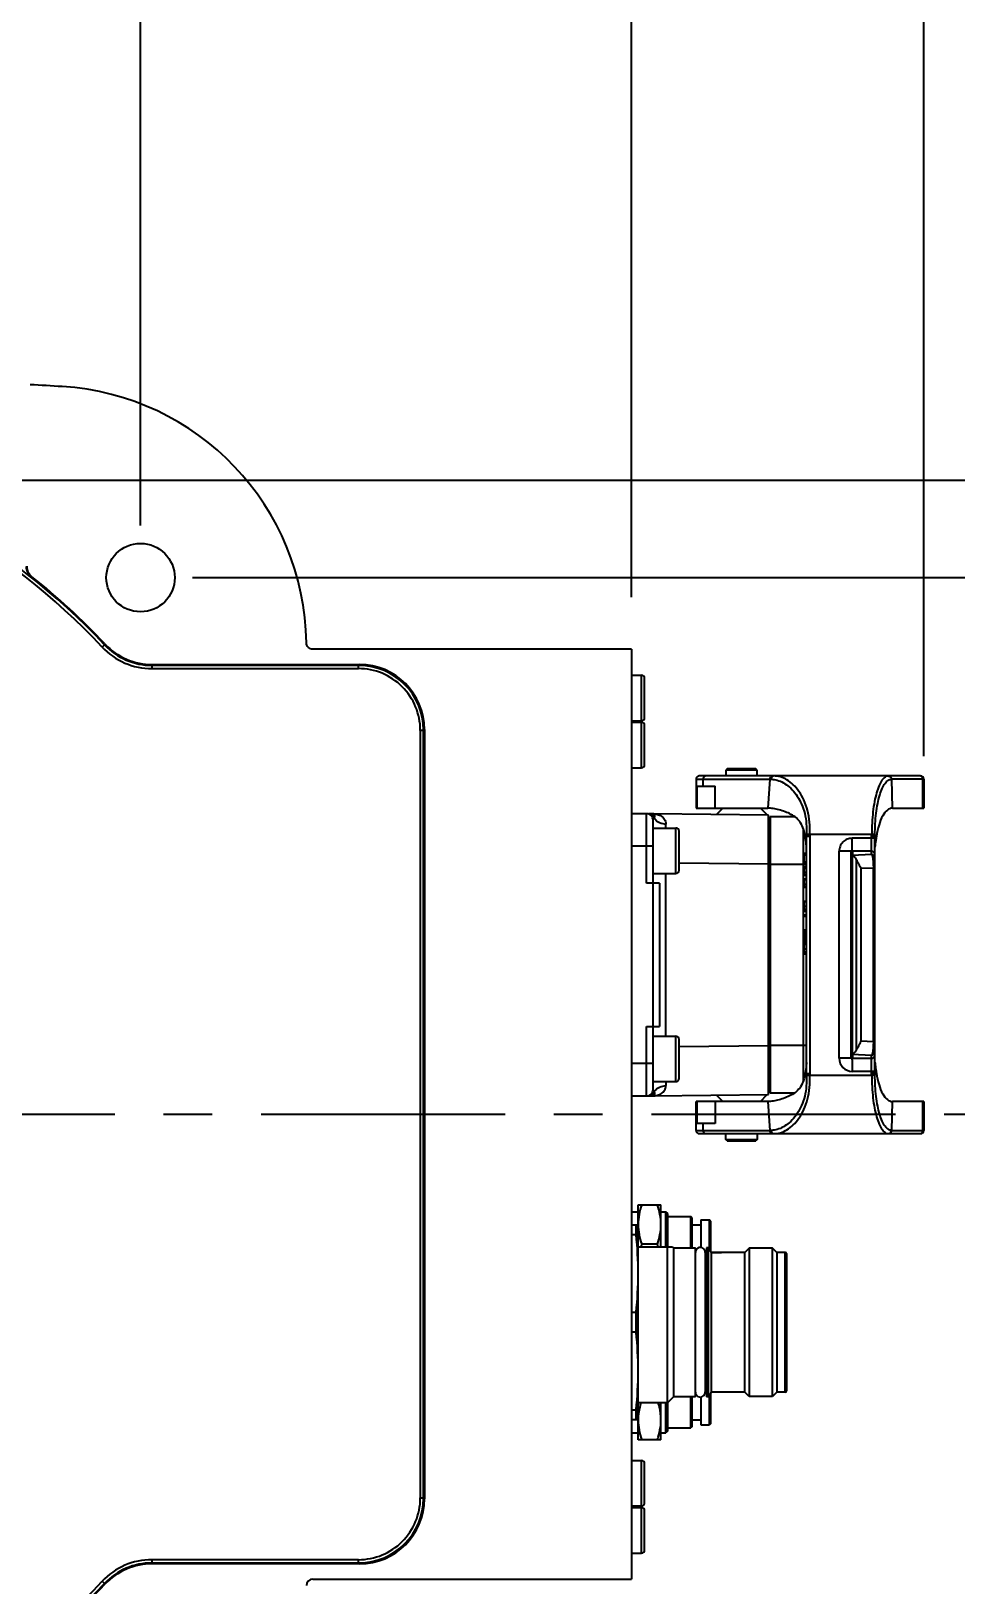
# Model space of a CAD drawing. Header units: millimetres. Extents: x 5828 to 6704, y 123 to 421.
# Drawn here: x 6425.89 to 6433, y 305.9 to 317.84 of the extents above; entities that cross this region are included whole.
import ezdxf

# ---------------------------------------------------------------- set-up
doc = ezdxf.new("R2010")
doc.units = ezdxf.units.MM
doc.linetypes.add('CENTER', pattern=[0.6, 0.375, -0.075, 0.075, -0.075])
for name, color, linetype in [('中心线', 7, 'Continuous'), ('外形图', 7, 'Continuous'), ('尺寸标注', 7, 'Continuous')]:
    doc.layers.add(name, color=color, linetype=linetype)
doc.styles.add('微软雅黑', font='msyh.ttc', dxfattribs={"height": 1.5})
doc.dimstyles.new('尺寸标注_1_20比例', dxfattribs={"dimtxt": 1.5, "dimasz": 1.25, "dimexe": 0.5, "dimexo": 0.4, "dimgap": 0.5, "dimtad": 1, "dimdec": 1, "dimlfac": 20, "dimdsep": 46, "dimtxsty": '微软雅黑', "dimcen": 0.09, "dimadec": 0, "dimazin": 0, "dimtp": 0.01, "dimtm": 0.01, "dimtfac": 1, "dimtdec": 1, "dimtofl": 0, "dimtmove": 0, "dimatfit": 3, "dimfxl": 1, "dimtolj": 1, "dimarcsym": 0})

# ---------------------------------------------------------------- blocks, each defined once
blk = doc.blocks.new('*D1086')
at = {"layer": 'Defpoints', "color": 0}
for p in [(6426.729, 320.296), (6418.479, 313.64), (6426.729, 313.64)]:
    blk.add_point(p, dxfattribs=at)
at = {"layer": '尺寸标注', "color": 0, "lineweight": -2}
for p, q in [((6418.479, 314.04), (6418.479, 320.796)), ((6426.729, 314.04), (6426.729, 320.796)), ((6419.729, 320.296), (6425.479, 320.296))]:
    blk.add_line(p, q, dxfattribs=at)
at = {"layer": '尺寸标注', "color": 0}
for points in [[(6419.729, 320.505), (6419.729, 320.088), (6418.479, 320.296)], [(6425.479, 320.088), (6425.479, 320.505), (6426.729, 320.296)]]:
    blk.add_solid(points, dxfattribs=at)
at = {"layer": '尺寸标注', "color": 0, "insert": (6422.604, 321.576), "char_height": 1.5, "attachment_point": 5, "style": '微软雅黑'}
blk.add_mtext('\\A1;165', dxfattribs=at)
blk = doc.blocks.new('*D1087')
at = {"layer": 'Defpoints', "color": 0}
for p in [(6430.504, 323.641), (6430.504, 313.09), (6416.954, 309.515)]:
    blk.add_point(p, dxfattribs=at)
at = {"layer": '尺寸标注', "color": 0, "lineweight": -2}
for p, q in [((6416.954, 309.915), (6416.954, 324.141)), ((6430.504, 313.49), (6430.504, 324.141)), ((6418.204, 323.641), (6429.254, 323.641))]:
    blk.add_line(p, q, dxfattribs=at)
at = {"layer": '尺寸标注', "color": 0}
for points in [[(6418.204, 323.85), (6418.204, 323.433), (6416.954, 323.641)], [(6429.254, 323.433), (6429.254, 323.85), (6430.504, 323.641)]]:
    blk.add_solid(points, dxfattribs=at)
at = {"layer": '尺寸标注', "color": 0, "insert": (6423.729, 324.908), "char_height": 1.5, "attachment_point": 5, "style": '微软雅黑'}
blk.add_mtext('\\A1;271', dxfattribs=at)
blk = doc.blocks.new('*D1088')
at = {"layer": 'Defpoints', "color": 0}
for p in [(6432.749, 323.641), (6430.504, 313.09), (6432.749, 311.868)]:
    blk.add_point(p, dxfattribs=at)
at = {"layer": '尺寸标注', "color": 0, "lineweight": -2}
for p, q in [((6430.504, 313.49), (6430.504, 324.141)), ((6432.749, 312.268), (6432.749, 324.141)), ((6429.254, 323.641), (6428.004, 323.641)), ((6433.999, 323.641), (6438.417, 323.641))]:
    blk.add_line(p, q, dxfattribs=at)
at = {"layer": '尺寸标注', "color": 0}
for points in [[(6429.254, 323.433), (6429.254, 323.85), (6430.504, 323.641)], [(6433.999, 323.85), (6433.999, 323.433), (6432.749, 323.641)]]:
    blk.add_solid(points, dxfattribs=at)
at = {"layer": '尺寸标注', "color": 0, "insert": (6436.833, 324.904), "char_height": 1.5, "attachment_point": 5, "style": '微软雅黑'}
blk.add_mtext('\\A1;\\A1;45', dxfattribs=at)
blk = doc.blocks.new('*D1089')
at = {"layer": 'Defpoints', "color": 0}
for p in [(6426.729, 313.64), (6426.729, 305.39), (6437.725, 305.39)]:
    blk.add_point(p, dxfattribs=at)
at = {"layer": '尺寸标注', "color": 0, "lineweight": -2}
for p, q in [((6427.129, 313.64), (6438.225, 313.64)), ((6437.725, 312.39), (6437.725, 306.64)), ((6427.129, 305.39), (6438.225, 305.39))]:
    blk.add_line(p, q, dxfattribs=at)
at = {"layer": '尺寸标注', "color": 0}
for points in [[(6437.934, 312.39), (6437.517, 312.39), (6437.725, 313.64)], [(6437.517, 306.64), (6437.934, 306.64), (6437.725, 305.39)]]:
    blk.add_solid(points, dxfattribs=at)
at = {"layer": '尺寸标注', "color": 0, "insert": (6436.446, 309.515), "char_height": 1.5, "attachment_point": 5, "rotation": 90, "style": '微软雅黑'}
blk.add_mtext('\\A1;165', dxfattribs=at)
blk = doc.blocks.new('*D1090')
at = {"layer": 'Defpoints', "color": 0}
for p in [(6418.479, 314.39), (6418.479, 304.64), (6441.009, 304.64)]:
    blk.add_point(p, dxfattribs=at)
at = {"layer": '尺寸标注', "color": 0, "lineweight": -2}
for p, q in [((6418.879, 314.39), (6441.509, 314.39)), ((6441.009, 313.14), (6441.009, 305.89)), ((6418.879, 304.64), (6441.509, 304.64))]:
    blk.add_line(p, q, dxfattribs=at)
at = {"layer": '尺寸标注', "color": 0}
for points in [[(6441.217, 313.14), (6440.8, 313.14), (6441.009, 314.39)], [(6440.8, 305.89), (6441.217, 305.89), (6441.009, 304.64)]]:
    blk.add_solid(points, dxfattribs=at)
at = {"layer": '尺寸标注', "color": 0, "insert": (6439.729, 309.515), "char_height": 1.5, "attachment_point": 5, "rotation": 90, "style": '微软雅黑'}
blk.add_mtext('\\A1;\\A1;195±0.05', dxfattribs=at)

msp = doc.modelspace()

# ---------------------------------------------------------------- linework, layer by layer
at = {"layer": '中心线', "linetype": 'CENTER', "ltscale": 5}
msp.add_line((6394.656, 309.5148), (6434.3945, 309.5148), dxfattribs=at)
at = {"layer": '外形图', "color": 7, "linetype": 'Continuous'}
for p, q in [((6425.8921, 313.6488), (6425.8882, 313.6469)), ((6426.4527, 313.1232), (6426.4557, 313.1296)), ((6426.4344, 313.1061), (6426.4527, 313.1232)), ((6430.5043, 313.0898), (6428.0542, 313.0898)), ((6430.5043, 313.0898), (6430.5043, 305.9398)), ((6426.8173, 312.9652), (6426.8202, 312.9718)), ((6426.8173, 312.9652), (6426.8173, 312.9402)), ((6428.4048, 312.9652), (6426.8173, 312.9652)), ((6426.8173, 312.9402), (6428.4048, 312.9402)), ((6426.8202, 312.9718), (6428.4114, 312.9718)), ((6428.4114, 312.9718), (6428.4048, 312.9652)), ((6428.4048, 312.9402), (6428.4048, 312.9652)), ((6430.5043, 312.8898), (6430.5793, 312.8898)), ((6430.5793, 312.5398), (6430.5793, 312.8898)), ((6430.6043, 312.5648), (6430.6043, 312.8648)), ((6430.5043, 312.5398), (6430.5793, 312.5398)), ((6428.9048, 312.4653), (6428.8798, 312.4653)), ((6428.8798, 312.4653), (6428.8798, 306.5643)), ((6428.9048, 312.4653), (6428.9113, 312.4719)), ((6428.9048, 306.5643), (6428.9048, 312.4653)), ((6428.9113, 312.4719), (6428.9113, 306.5577)), ((6430.5043, 312.5273), (6430.5793, 312.5273)), ((6430.5793, 312.1773), (6430.5793, 312.5273)), ((6430.6043, 312.2023), (6430.6043, 312.5023)), ((6430.5043, 312.1773), (6430.5793, 312.1773)), ((6430.9993, 312.0898), (6431.5662, 312.0898)), ((6430.9993, 312.0898), (6430.9993, 311.8676)), ((6432.7243, 312.1148), (6431.0243, 312.1148)), ((6431.0525, 312.0898), (6431.0525, 312.0376)), ((6431.2393, 312.1698), (6431.2293, 312.1598)), ((6431.4693, 312.1598), (6431.2293, 312.1598)), ((6431.2293, 312.1598), (6431.2293, 312.1148)), ((6431.4593, 312.1698), (6431.2393, 312.1698)), ((6431.4693, 312.1598), (6431.4593, 312.1698)), ((6431.4693, 312.1148), (6431.4693, 312.1598)), ((6431.5662, 312.0898), (6431.5521, 311.8676)), ((6432.5008, 312.0897), (6432.5037, 312.0898)), ((6432.7493, 312.0898), (6432.5037, 312.0898)), ((6432.5101, 311.8676), (6432.5037, 312.0898)), ((6432.7435, 311.8676), (6432.7435, 312.0898)), ((6432.7493, 312.0898), (6432.7493, 311.8676)), ((6431.0053, 312.0376), (6431.1466, 312.0376)), ((6431.0053, 312.0376), (6431.0053, 311.8676)), ((6431.1466, 311.8676), (6431.1466, 312.0376)), ((6430.6193, 311.8243), (6430.5043, 311.8243)), ((6430.6193, 311.2898), (6430.6193, 311.8243)), ((6430.6693, 311.8243), (6430.6333, 311.8243)), ((6431.5568, 311.8148), (6430.6693, 311.8248)), ((6430.6694, 311.8248), (6430.6693, 311.8248)), ((6430.6697, 311.8248), (6430.6694, 311.8248)), ((6430.9993, 311.8676), (6431.5521, 311.8676)), ((6431.1565, 311.8193), (6431.2048, 311.8676)), ((6431.4938, 311.8676), (6431.5466, 311.8149)), ((6431.5568, 309.6648), (6431.5568, 311.8148)), ((6432.5101, 311.8676), (6432.7493, 311.8676)), ((6430.6693, 309.7048), (6430.6693, 311.7748)), ((6430.6693, 311.7148), (6430.8443, 311.7148)), ((6430.8443, 311.3648), (6430.8443, 311.7148)), ((6431.5568, 311.7511), (6431.5693, 311.7511)), ((6431.5693, 311.8036), (6431.7547, 311.8036)), ((6431.5693, 311.8036), (6431.5693, 309.6761)), ((6431.824, 309.7708), (6431.824, 311.7088)), ((6430.6693, 311.5748), (6430.5043, 311.5746)), ((6430.8693, 311.3898), (6430.8693, 311.6898)), ((6431.8738, 311.6648), (6431.8488, 311.6646)), ((6431.8489, 309.8286), (6431.8489, 311.651)), ((6432.3491, 311.6648), (6431.8738, 311.6648)), ((6431.8739, 311.6513), (6431.8739, 309.8283)), ((6432.3739, 311.6358), (6432.1988, 311.6358)), ((6432.3489, 311.5104), (6432.349, 311.6509)), ((6432.349, 311.6509), (6432.3739, 311.6509)), ((6432.3741, 311.6644), (6432.3491, 311.6648)), ((6432.3585, 311.6509), (6432.3666, 311.6509)), ((6432.372, 311.6509), (6432.3739, 311.6509)), ((6432.3739, 309.8287), (6432.3739, 311.6509)), ((6431.8314, 311.5203), (6431.8489, 311.5234)), ((6431.8314, 311.4416), (6431.8314, 311.5203)), ((6431.8489, 311.5138), (6431.8314, 311.5138)), ((6431.8489, 311.5041), (6431.8314, 311.5072)), ((6431.8314, 311.4547), (6431.8489, 311.4578)), ((6432.1881, 311.5355), (6432.0989, 311.5355)), ((6432.0989, 309.9441), (6432.0989, 311.5355)), ((6432.2089, 311.5305), (6432.1898, 311.532)), ((6432.1898, 311.532), (6432.1898, 309.9476)), ((6432.2089, 311.5278), (6432.1898, 311.5293)), ((6432.2089, 311.5251), (6432.1898, 311.5266)), ((6432.1898, 311.5239), (6432.2089, 311.5251)), ((6432.2089, 311.5225), (6432.1898, 311.5239)), ((6432.1898, 311.5212), (6432.2089, 311.5225)), ((6432.2089, 311.5198), (6432.1898, 311.5212)), ((6432.1898, 311.5185), (6432.2089, 311.5198)), ((6432.2089, 311.5171), (6432.1898, 311.5185)), ((6432.1898, 311.5158), (6432.2089, 311.5171)), ((6432.2089, 311.5144), (6432.1898, 311.5158)), ((6432.2089, 311.5117), (6432.1898, 311.5131)), ((6432.2089, 311.509), (6432.1898, 311.5105)), ((6432.2089, 311.5063), (6432.1898, 311.5078)), ((6432.1983, 311.5137), (6432.2089, 311.5144)), ((6432.1985, 311.511), (6432.2089, 311.5117)), ((6432.1986, 311.5083), (6432.2089, 311.509)), ((6432.3489, 311.536), (6432.1987, 311.536)), ((6432.1988, 311.5359), (6432.1987, 311.536)), ((6432.2089, 311.5332), (6432.1989, 311.534)), ((6432.1989, 311.534), (6432.1989, 311.532)), ((6432.1989, 311.5326), (6432.2089, 311.5332)), ((6432.1989, 311.5299), (6432.2089, 311.5305)), ((6432.1989, 311.5272), (6432.2089, 311.5278)), ((6432.3489, 311.5104), (6432.1989, 311.5039)), ((6432.1989, 311.5057), (6432.2089, 311.5063)), ((6432.1989, 311.5057), (6432.1989, 309.9739)), ((6432.2321, 310.0096), (6432.2321, 311.47)), ((6430.6693, 311.3648), (6430.8443, 311.3648)), ((6430.7667, 310.1148), (6430.7667, 311.3648)), ((6430.8693, 311.4476), (6431.5568, 311.4399)), ((6431.5693, 311.4361), (6431.5568, 311.4361)), ((6431.8489, 311.4336), (6431.5693, 311.4336)), ((6431.8489, 311.4481), (6431.8314, 311.4481)), ((6431.8489, 311.4385), (6431.8314, 311.4416)), ((6431.8489, 311.4184), (6431.8314, 311.4153)), ((6431.8314, 311.3497), (6431.8314, 311.4153)), ((6431.8489, 311.4145), (6431.8314, 311.4119)), ((6431.8489, 311.4118), (6431.8314, 311.4088)), ((6431.8489, 311.4022), (6431.8314, 311.4022)), ((6431.8314, 311.3759), (6431.8489, 311.3759)), ((6431.8476, 311.3553), (6431.8314, 311.3573)), ((6431.8489, 311.3466), (6431.8314, 311.3497)), ((6432.2666, 311.4048), (6432.3622, 311.4089)), ((6432.2666, 311.4048), (6432.2666, 310.0748)), ((6432.3739, 311.4089), (6432.3622, 311.4089)), ((6432.3622, 310.0707), (6432.3622, 311.4089)), ((6430.7193, 311.2898), (6430.6193, 311.2898)), ((6430.7193, 311.2898), (6430.7193, 310.1898)), ((6431.8314, 311.3234), (6431.8489, 311.3265)), ((6431.8314, 311.2578), (6431.8314, 311.3234)), ((6431.8489, 311.3169), (6431.8314, 311.3169)), ((6431.8314, 311.2841), (6431.8489, 311.2841)), ((6431.8476, 311.2635), (6431.8314, 311.2654)), ((6431.8489, 311.2547), (6431.8314, 311.2578)), ((6431.8314, 311.1528), (6431.8489, 311.1559)), ((6431.8314, 311.0741), (6431.8314, 311.1528)), ((6431.8489, 311.1463), (6431.8314, 311.1463)), ((6431.8314, 311.1134), (6431.8489, 311.1134)), ((6431.8489, 311.088), (6431.8314, 311.0901)), ((6431.8314, 311.0806), (6431.8489, 311.0775)), ((6431.8489, 311.071), (6431.8314, 311.0741)), ((6431.8314, 311.0478), (6431.8489, 311.0509)), ((6431.8314, 311.0347), (6431.8314, 311.0478)), ((6431.8489, 311.0413), (6431.8314, 311.0413)), ((6431.8489, 311.0316), (6431.8314, 311.0347)), ((6431.8489, 310.9328), (6431.8314, 310.9297)), ((6431.8314, 310.9297), (6431.8314, 310.8378)), ((6431.8489, 310.9203), (6431.8314, 310.9182)), ((6431.8489, 310.8903), (6431.8314, 310.8903)), ((6431.8489, 310.8603), (6431.8314, 310.8624)), ((6431.8489, 310.8479), (6431.8314, 310.8509)), ((6431.8477, 310.838), (6431.8314, 310.84)), ((6431.8489, 310.8347), (6431.8314, 310.8378)), ((6431.8314, 310.8247), (6431.8489, 310.8278)), ((6431.8314, 310.7459), (6431.8314, 310.8247)), ((6431.8489, 310.8181), (6431.8314, 310.8181)), ((6431.8314, 310.7853), (6431.8489, 310.7853)), ((6431.8489, 310.7599), (6431.8314, 310.762)), ((6431.8314, 310.7525), (6431.8489, 310.7494)), ((6431.8489, 310.7429), (6431.8314, 310.7459)), ((6430.6193, 310.1898), (6430.7193, 310.1898)), ((6430.6193, 309.6548), (6430.6193, 310.1898)), ((6430.6693, 310.1148), (6430.8443, 310.1148)), ((6430.8443, 309.7648), (6430.8443, 310.1148)), ((6430.8693, 309.7898), (6430.8693, 310.0898)), ((6431.5568, 310.0397), (6430.8693, 310.032)), ((6431.5568, 310.0436), (6431.5693, 310.0436)), ((6431.5693, 310.0461), (6431.8489, 310.0461)), ((6432.3622, 310.0707), (6432.2666, 310.0748)), ((6432.3622, 310.0707), (6432.3739, 310.0707)), ((6430.6693, 309.9048), (6430.5043, 309.905)), ((6432.1898, 309.9718), (6432.2089, 309.9733)), ((6432.1898, 309.9692), (6432.2089, 309.9706)), ((6432.1898, 309.9665), (6432.2089, 309.9679)), ((6432.1898, 309.9638), (6432.2089, 309.9652)), ((6432.2089, 309.9625), (6432.1898, 309.9638)), ((6432.1898, 309.9611), (6432.2089, 309.9625)), ((6432.2089, 309.9598), (6432.1898, 309.9611)), ((6432.1898, 309.9584), (6432.2089, 309.9598)), ((6432.2089, 309.9572), (6432.1898, 309.9584)), ((6432.1898, 309.9557), (6432.2089, 309.9572)), ((6432.2089, 309.9545), (6432.1898, 309.9557)), ((6432.1898, 309.953), (6432.2089, 309.9545)), ((6432.1898, 309.9503), (6432.2089, 309.9518)), ((6432.1898, 309.9476), (6432.2089, 309.9491)), ((6432.2089, 309.9652), (6432.1983, 309.9659)), ((6432.2089, 309.9679), (6432.1984, 309.9686)), ((6432.2089, 309.9706), (6432.1986, 309.9713)), ((6432.3489, 309.9436), (6432.1988, 309.9437)), ((6432.1989, 309.9757), (6432.3489, 309.9692)), ((6432.2089, 309.9733), (6432.1989, 309.9739)), ((6432.2089, 309.9518), (6432.1989, 309.9524)), ((6432.2089, 309.9491), (6432.1989, 309.9497)), ((6432.1989, 309.9476), (6432.1989, 309.9456)), ((6432.2089, 309.9464), (6432.1989, 309.947)), ((6432.1989, 309.9456), (6432.2089, 309.9464)), ((6432.3489, 309.8287), (6432.3489, 309.9692)), ((6431.8488, 309.815), (6431.8738, 309.8148)), ((6431.8738, 309.8148), (6432.3491, 309.8148)), ((6432.3739, 309.8438), (6432.1989, 309.8438)), ((6432.3741, 309.8152), (6432.3491, 309.8148)), ((6430.6693, 309.7648), (6430.8443, 309.7648)), ((6430.6693, 309.6548), (6431.5568, 309.6648)), ((6431.4938, 309.612), (6431.5466, 309.6647)), ((6431.5693, 309.7286), (6431.5568, 309.7286)), ((6431.7548, 309.6761), (6431.5693, 309.6761)), ((6430.5043, 309.6548), (6430.6693, 309.6548)), ((6430.6693, 309.6548), (6430.6694, 309.6548)), ((6430.6694, 309.6548), (6430.6697, 309.6548)), ((6431.5521, 309.612), (6430.9993, 309.612)), ((6430.9993, 309.3898), (6430.9993, 309.612)), ((6431.0053, 309.612), (6431.0053, 309.442)), ((6431.1466, 309.612), (6431.1466, 309.442)), ((6431.1565, 309.6603), (6431.2048, 309.612)), ((6431.5521, 309.612), (6431.5662, 309.3898)), ((6432.5037, 309.3898), (6432.5101, 309.612)), ((6432.7493, 309.612), (6432.5101, 309.612)), ((6432.7435, 309.3898), (6432.7435, 309.612)), ((6432.7493, 309.612), (6432.7493, 309.3898)), ((6431.1466, 309.442), (6431.0053, 309.442)), ((6431.0525, 309.442), (6431.0525, 309.3898)), ((6430.9993, 309.3898), (6431.5662, 309.3898)), ((6431.0243, 309.3648), (6432.7243, 309.3648)), ((6431.2293, 309.3198), (6431.2293, 309.3648)), ((6431.2293, 309.3198), (6431.4693, 309.3198)), ((6431.2393, 309.3098), (6431.2293, 309.3198)), ((6431.2393, 309.3098), (6431.4593, 309.3098)), ((6431.4693, 309.3198), (6431.4593, 309.3098)), ((6431.4693, 309.3648), (6431.4693, 309.3198)), ((6432.5037, 309.3898), (6432.5008, 309.3899)), ((6432.5037, 309.3898), (6432.7493, 309.3898)), ((6430.5043, 308.7648), (6430.5543, 308.7648)), ((6430.5543, 308.8179), (6430.7293, 308.8179)), ((6430.5543, 307.0117), (6430.5543, 308.8179)), ((6430.7293, 308.4948), (6430.7293, 308.8179)), ((6430.7293, 308.7648), (6430.7668, 308.7648)), ((6430.7668, 308.4948), (6430.7668, 308.7648)), ((6430.7818, 308.7498), (6430.7668, 308.7648)), ((6430.7818, 308.4948), (6430.7818, 308.7498)), ((6430.7818, 308.7273), (6430.9588, 308.7273)), ((6430.9588, 308.4873), (6430.9588, 308.7273)), ((6430.9688, 308.7173), (6430.9588, 308.7273)), ((6430.9688, 308.4873), (6430.9688, 308.7173)), ((6430.5043, 308.6648), (6430.5543, 308.6648)), ((6430.5393, 308.5874), (6430.5043, 308.5874)), ((6430.5393, 308.5874), (6430.5393, 308.6648)), ((6430.9688, 308.6648), (6431.0353, 308.6648)), ((6431.0353, 308.7023), (6431.1018, 308.7023)), ((6431.0353, 308.7023), (6431.0353, 308.4892)), ((6431.1018, 308.4741), (6431.1018, 308.7023)), ((6431.1118, 308.6923), (6431.1018, 308.7023)), ((6431.1118, 308.456), (6431.1118, 308.6923)), ((6430.5543, 308.4948), (6430.8193, 308.4948)), ((6430.7023, 308.5148), (6430.5814, 308.5148)), ((6430.7793, 307.2948), (6430.7793, 308.4948)), ((6430.8193, 308.4948), (6430.8268, 308.4873)), ((6430.8268, 308.4873), (6430.9943, 308.4873)), ((6430.8268, 308.4873), (6430.8268, 307.3423)), ((6430.9943, 307.3423), (6430.9943, 308.4873)), ((6431.0943, 308.4873), (6431.0793, 308.4873)), ((6431.0793, 308.4873), (6431.0793, 307.3423)), ((6431.0943, 307.3423), (6431.0943, 308.4873)), ((6431.0993, 308.4786), (6431.0943, 308.4873)), ((6431.1034, 308.4712), (6431.0993, 308.4786)), ((6431.1082, 308.4626), (6431.1034, 308.4712)), ((6431.4068, 308.4848), (6431.3743, 308.4523)), ((6431.5868, 308.4848), (6431.4068, 308.4848)), ((6431.4068, 308.4848), (6431.4068, 307.3448)), ((6431.6193, 308.4523), (6431.5868, 308.4848)), ((6431.5868, 307.3448), (6431.5868, 308.4848)), ((6431.0693, 308.4521), (6431.0693, 307.3775)), ((6431.0793, 308.4373), (6431.0693, 308.4373)), ((6431.1142, 308.4518), (6431.1082, 308.4626)), ((6431.1993, 308.4518), (6431.1141, 308.4518)), ((6431.1145, 308.451), (6431.1145, 307.3773)), ((6431.3743, 308.4523), (6431.1993, 308.4523)), ((6431.3743, 307.3773), (6431.3743, 308.4523)), ((6431.6843, 308.4523), (6431.6193, 308.4523)), ((6431.6193, 308.4523), (6431.6193, 307.3773)), ((6431.6843, 307.3773), (6431.6843, 308.4523)), ((6431.6943, 308.4423), (6431.6943, 307.3873)), ((6430.5043, 307.9922), (6430.5393, 307.9922)), ((6430.5393, 307.8374), (6430.5393, 307.9922)), ((6430.5393, 307.8374), (6430.5043, 307.8374)), ((6431.0793, 307.3923), (6431.0693, 307.3923)), ((6430.7793, 307.2948), (6430.5543, 307.2948)), ((6430.7293, 307.0117), (6430.7293, 307.2948)), ((6430.7668, 307.0648), (6430.7668, 307.2948)), ((6430.7793, 307.2948), (6430.8268, 307.3423)), ((6430.7818, 307.0798), (6430.7818, 307.2973)), ((6430.9943, 307.3423), (6430.8268, 307.3423)), ((6430.9588, 307.1023), (6430.9588, 307.3423)), ((6430.9688, 307.1123), (6430.9688, 307.3423)), ((6431.0353, 307.3404), (6431.0353, 307.1273)), ((6431.0943, 307.3423), (6431.0793, 307.3423)), ((6431.1145, 307.3773), (6431.0943, 307.3423)), ((6431.1018, 307.1273), (6431.1018, 307.3553)), ((6431.1118, 307.1373), (6431.1118, 307.3726)), ((6431.3743, 307.3773), (6431.1145, 307.3773)), ((6431.4068, 307.3448), (6431.3743, 307.3773)), ((6431.5868, 307.3448), (6431.4068, 307.3448)), ((6431.6193, 307.3773), (6431.5868, 307.3448)), ((6431.6843, 307.3773), (6431.6193, 307.3773)), ((6430.5043, 307.2422), (6430.5393, 307.2422)), ((6430.5543, 307.1648), (6430.5043, 307.1648)), ((6430.5393, 307.1648), (6430.5393, 307.2422)), ((6430.9688, 307.1648), (6431.0353, 307.1648)), ((6430.5043, 307.0648), (6430.5543, 307.0648)), ((6430.7293, 307.0648), (6430.7668, 307.0648)), ((6430.7818, 307.0798), (6430.7668, 307.0648)), ((6430.7818, 307.1023), (6430.9588, 307.1023)), ((6430.9688, 307.1123), (6430.9588, 307.1023)), ((6431.0353, 307.1273), (6431.1018, 307.1273)), ((6431.1118, 307.1373), (6431.1018, 307.1273)), ((6430.7293, 307.0117), (6430.5543, 307.0117)), ((6430.5043, 306.8523), (6430.5793, 306.8523)), ((6430.5793, 306.5023), (6430.5793, 306.8523)), ((6430.6043, 306.5273), (6430.6043, 306.8273)), ((6428.8798, 306.5643), (6428.9048, 306.5643)), ((6428.9113, 306.5577), (6428.9048, 306.5643)), ((6430.5043, 306.5023), (6430.5793, 306.5023)), ((6430.5043, 306.4898), (6430.5793, 306.4898)), ((6430.5793, 306.1398), (6430.5793, 306.4898)), ((6430.6043, 306.1648), (6430.6043, 306.4648)), ((6428.4048, 306.0894), (6426.8173, 306.0894)), ((6426.8173, 306.0894), (6426.8173, 306.0644)), ((6428.4048, 306.0644), (6428.4048, 306.0894)), ((6430.5043, 306.1398), (6430.5793, 306.1398)), ((6426.8173, 306.0644), (6428.4048, 306.0644)), ((6426.8173, 306.0644), (6426.8202, 306.0578)), ((6428.4114, 306.0578), (6426.8202, 306.0578)), ((6428.4048, 306.0644), (6428.4114, 306.0578)), ((6426.4527, 305.9064), (6426.4344, 305.9235)), ((6426.4527, 305.9064), (6426.4557, 305.9)), ((6428.0542, 305.9398), (6430.5043, 305.9398))]:
    msp.add_line(p, q, dxfattribs=at)
msp.add_circle((6426.7293, 313.6398), 0.2629, dxfattribs=at)
for centre, radius, start, end in [((6422.4793, 255.2197), 60, 86.515301, 86.749989), ((6426.0047, 313.1129), 1.9996, 0.72686, 86.51597), ((6422.6043, 309.5148), 5.2754, 43.15717, 316.84283), ((6422.6043, 309.5148), 5.2504, 43.15717, 316.84283), ((6425.9504, 313.7252), 0.1, 179.99253, 231.53305), ((6425.9543, 313.7271), 0.1, 179.99413, 231.51069), ((6422.6043, 309.5148), 5.282, 43.18531, 51.505), ((6426.8202, 313.4717), 0.4999, 223.1849, 270.00047), ((6426.8173, 313.4651), 0.5249, 223.15671, 270.0005), ((6426.8173, 313.4651), 0.4999, 223.15642, 270.00075), ((6428.4048, 312.4706), 0.4946, 89.62658, 90.00059), ((6428.4049, 312.4653), 0.4749, 359.99564, 90.00432), ((6428.4049, 312.4653), 0.4999, 0.36786, 89.63213), ((6430.5793, 312.8648), 0.025, 0, 90), ((6430.5793, 312.5648), 0.025, 270, 0), ((6428.4102, 312.4653), 0.4946, 359.99931, 0.37346), ((6430.5793, 312.5023), 0.025, 0, 90), ((6430.5793, 312.2023), 0.025, 270, 0), ((6431.0243, 312.0898), 0.025, 90, 180), ((6432.7243, 312.0898), 0.025, 0, 90.00018), ((6430.6193, 311.7748), 0.05, 359.99944, 90), ((6430.744, 311.8301), 0.0759, 210.54548, 215.7321), ((6430.8443, 311.6898), 0.025, 0, 90), ((6435.296, 311.6857), 3.4472, 180.35057, 180.57751), ((6438.1231, 311.583), 5.7496, 179.18883, 179.32337), ((6433.6925, 311.4296), 1.3252, 170.90078, 171.10242), ((6433.595, 311.4453), 1.2264, 170.44109, 170.9029), ((6432.349, 311.511), 0.025, 0.06996, 90.06978), ((6432.349, 311.4855), 0.025, 0.06996, 90.06978), ((6430.8443, 311.3898), 0.025, 270, 0), ((6430.8443, 310.0898), 0.025, 0, 90), ((6432.1991, 309.944), 0.1001, 179.92866, 269.92175), ((6432.1892, 309.7755), 0.1686, 88.87875, 89.59597), ((6432.1907, 309.9334), 0.00902, 14.24164, 21.39582), ((6432.1904, 309.9334), 0.00935, 6.3846, 14.22207), ((6432.1898, 309.9333), 0.00994, 357.83095, 6.34761), ((6432.349, 309.9941), 0.025, 269.93022, 359.93004), ((6432.349, 309.9686), 0.025, 269.93022, 359.93004), ((6430.8443, 309.7898), 0.025, 270, 0), ((6435.2899, 309.7939), 3.4412, 179.42195, 179.64939), ((6437.9805, 309.8948), 5.607, 180.67584, 180.81375), ((6433.6903, 310.0496), 1.323, 188.89319, 189.11639), ((6433.5913, 310.0337), 1.2227, 189.11481, 189.55898), ((6430.6193, 309.7048), 0.05, 270, 0.00073), ((6430.7437, 309.6499), 0.0755, 144.38703, 149.59907), ((6445.3312, 309.8214), 14.5646, 180.22957, 180.34414), ((6431.0243, 309.3898), 0.025, 180, 270), ((6432.7243, 309.3898), 0.025, 270, 0), ((6430.943, 308.6664), 0.3887, 180.00005, 180.22832), ((6431.214, 308.3037), 0.6669, 161.54588, 163.33706), ((6430.0696, 308.3037), 0.6669, 16.66294, 18.45412), ((6431.0318, 308.4523), 0.0375, 357.0724, 180.29152), ((6431.6843, 308.4423), 0.01, 0, 90), ((6431.0318, 307.3773), 0.0375, 179.70848, 2.9276), ((6431.6843, 307.3873), 0.01, 270, 0), ((6430.943, 307.1632), 0.3887, 179.77167, 179.99995), ((6430.5793, 306.8273), 0.025, 0, 90), ((6428.4049, 306.5643), 0.4749, 269.99558, 0.00438), ((6428.4049, 306.5643), 0.4999, 270.36781, 359.63219), ((6428.4102, 306.5643), 0.4946, 359.62663, 0.00059), ((6430.5793, 306.5273), 0.025, 270, 0), ((6430.5793, 306.4648), 0.025, 0, 90), ((6426.8173, 305.5645), 0.5249, 89.99954, 136.84333), ((6430.5793, 306.1648), 0.025, 270, 0), ((6426.8173, 305.5645), 0.4999, 89.99924, 136.84358), ((6426.8202, 305.5579), 0.4999, 89.99953, 136.8151), ((6428.4048, 306.559), 0.4946, 269.99932, 270.37341), ((6422.6043, 309.5148), 5.282, 308.495, 316.81469), ((6428.0542, 305.8898), 0.05, 89.99856, 179.26134)]:
    msp.add_arc(centre, radius, start, end, dxfattribs=at)
for centre, major_axis in [((6428.4112, 312.4717), (0.3537, 0.3537)), ((6428.4112, 306.5579), (0.3537, -0.3537))]:
    msp.add_ellipse(centre, major_axis=major_axis, ratio=0.9996955, start_param=-0.7852433, end_param=0.7852433, dxfattribs=at)
for points, knots in [([(6428.0542, 313.0898), (6428.0416, 313.0898), (6428.0156, 313.1), (6428.0046, 313.1257), (6428.0042, 313.1382)], [0, 0, 0, 0, 0.4999565, 1, 1, 1, 1]), ([(6431.0737, 312.1148), (6431.0709, 312.1148), (6431.0652, 312.1134), (6431.0557, 312.1057), (6431.0525, 312.096), (6431.0525, 312.0898)], [0, 0, 0, 0, 0.2326056, 0.4770204, 1, 1, 1, 1]), ([(6431.5662, 312.0898), (6431.5662, 312.096), (6431.5693, 312.1057), (6431.5788, 312.1134), (6431.5846, 312.1148), (6431.5874, 312.1148)], [0, 0, 0, 0, 0.5229787, 0.7673858, 1, 1, 1, 1]), ([(6431.5827, 312.1074), (6431.5816, 312.1062), (6431.5781, 312.1009), (6431.5766, 312.0943), (6431.5766, 312.0896)], [0, 0, 0, 0, 0.2555415, 1, 1, 1, 1]), ([(6431.5766, 312.0896), (6431.5926, 312.0893), (6431.6256, 312.0842), (6431.6733, 312.0636), (6431.7189, 312.0308), (6431.7605, 311.9855), (6431.7972, 311.9294), (6431.8263, 311.8629), (6431.8452, 311.7872), (6431.8479, 311.7336), (6431.8484, 311.7061)], [0, 0, 0, 0, 0.0930648, 0.1920321, 0.2999842, 0.4183465, 0.5480571, 0.6889454, 0.8396284, 1, 1, 1, 1]), ([(6431.5976, 312.1148), (6431.5949, 312.1148), (6431.5892, 312.1135), (6431.5846, 312.1097), (6431.5827, 312.1074)], [0, 0, 0, 0, 0.4668617, 1, 1, 1, 1]), ([(6431.8738, 311.6648), (6431.8747, 311.6967), (6431.8731, 311.7592), (6431.8598, 311.8492), (6431.8312, 311.9287), (6431.7937, 311.9954), (6431.7497, 312.048), (6431.7011, 312.0859), (6431.6501, 312.1093), (6431.6146, 312.1148), (6431.5976, 312.1148)], [0, 0, 0, 0, 0.1644546, 0.3215913, 0.4665375, 0.597215, 0.7137667, 0.8180822, 0.9121707, 1, 1, 1, 1]), ([(6432.4768, 312.1148), (6432.4726, 312.1148), (6432.4638, 312.1133), (6432.4513, 312.1065), (6432.4392, 312.0958), (6432.4224, 312.0747), (6432.4035, 312.0379), (6432.385, 311.9828), (6432.3696, 311.9153), (6432.358, 311.8378), (6432.3511, 311.7531), (6432.3493, 311.6946), (6432.3491, 311.6648)], [0, 0, 0, 0, 0.0256725, 0.0536556, 0.0860725, 0.1240481, 0.218236, 0.3374544, 0.4799119, 0.6416354, 0.8172186, 1, 1, 1, 1]), ([(6432.3741, 311.6644), (6432.3749, 311.7194), (6432.3783, 311.7993), (6432.3942, 311.9), (6432.4095, 311.9637), (6432.4279, 312.016), (6432.4466, 312.0509), (6432.4633, 312.0711), (6432.4784, 312.0841), (6432.4921, 312.0895), (6432.5008, 312.0897)], [0, 0, 0, 0, 0.3543521, 0.5148719, 0.6569672, 0.7763696, 0.8716983, 0.9106183, 0.9442975, 1, 1, 1, 1]), ([(6432.4768, 312.1148), (6432.4783, 312.1148), (6432.4845, 312.1142), (6432.4905, 312.1109), (6432.4938, 312.1075)], [0, 0, 0, 0, 0.2339563, 1, 1, 1, 1]), ([(6432.5037, 312.0898), (6432.5037, 312.0961), (6432.4988, 312.1092), (6432.4859, 312.1148), (6432.4797, 312.1148)], [0, 0, 0, 0, 0.5076106, 1, 1, 1, 1]), ([(6432.4938, 312.1075), (6432.4949, 312.1063), (6432.4989, 312.1011), (6432.5008, 312.0945), (6432.5008, 312.0897)], [0, 0, 0, 0, 0.262463, 1, 1, 1, 1]), ([(6432.7435, 312.0898), (6432.7435, 312.0961), (6432.7386, 312.1092), (6432.7257, 312.1148), (6432.7195, 312.1148)], [0, 0, 0, 0, 0.506982, 1, 1, 1, 1]), ([(6430.6786, 311.7915), (6430.6754, 311.8009), (6430.6632, 311.8182), (6430.643, 311.8248), (6430.6333, 311.8248)], [0, 0, 0, 0, 0.5053097, 1, 1, 1, 1]), ([(6430.6693, 311.8248), (6430.6805, 311.8247), (6430.7029, 311.8214), (6430.7339, 311.8071), (6430.7551, 311.7865), (6430.7651, 311.7646), (6430.7668, 311.7521), (6430.7668, 311.7456)], [0, 0, 0, 0, 0.2414419, 0.4834124, 0.7309706, 0.8607983, 1, 1, 1, 1]), ([(6430.6786, 311.7915), (6430.6809, 311.7968), (6430.6835, 311.8058), (6430.6811, 311.8172), (6430.6761, 311.8233), (6430.6717, 311.8247), (6430.6697, 311.8248)], [0, 0, 0, 0, 0.4347608, 0.6738084, 0.8478114, 1, 1, 1, 1]), ([(6431.8383, 311.6495), (6431.8351, 311.6684), (6431.8274, 311.7046), (6431.8055, 311.7542), (6431.7719, 311.7937), (6431.7294, 311.8208), (6431.6841, 311.8403), (6431.6386, 311.8549), (6431.5947, 311.8647), (6431.5659, 311.8676), (6431.5521, 311.8676)], [0, 0, 0, 0, 0.1455813, 0.280157, 0.4069608, 0.532988, 0.6589357, 0.7811225, 0.8956429, 1, 1, 1, 1]), ([(6432.5101, 311.8676), (6432.496, 311.8676), (6432.4632, 311.8533), (6432.4282, 311.8052), (6432.4022, 311.7344), (6432.3907, 311.6794), (6432.3856, 311.6489)], [0, 0, 0, 0, 0.1589341, 0.3706971, 0.6536425, 1, 1, 1, 1]), ([(6430.6693, 311.7748), (6430.6693, 311.7762), (6430.6706, 311.7827), (6430.675, 311.7879), (6430.6786, 311.7915)], [0, 0, 0, 0, 0.2175738, 1, 1, 1, 1]), ([(6430.6824, 311.7857), (6430.6916, 311.7729), (6430.7185, 311.7526), (6430.7507, 311.746), (6430.7668, 311.7456)], [0, 0, 0, 0, 0.4944804, 1, 1, 1, 1]), ([(6430.7667, 311.7165), (6430.7667, 311.7191), (6430.7667, 311.7288), (6430.7668, 311.7385), (6430.7668, 311.7456)], [0, 0, 0, 0, 0.262666, 1, 1, 1, 1]), ([(6431.8489, 311.5676), (6431.8481, 311.5746), (6431.8449, 311.6019), (6431.8416, 311.6292), (6431.8383, 311.6495)], [0, 0, 0, 0, 0.2528108, 1, 1, 1, 1]), ([(6431.8489, 311.651), (6431.849, 311.6511), (6431.8498, 311.6508), (6431.8511, 311.6511), (6431.8535, 311.651), (6431.8565, 311.6511), (6431.8602, 311.6511), (6431.8661, 311.6512), (6431.8707, 311.6512), (6431.8739, 311.6513)], [0, 0, 0, 0, 0.0197841, 0.0769672, 0.1696187, 0.2939019, 0.4452339, 0.6179482, 1, 1, 1, 1]), ([(6432.1988, 311.6358), (6432.1858, 311.6358), (6432.1595, 311.6305), (6432.1263, 311.6081), (6432.1041, 311.5748), (6432.0989, 311.5485), (6432.0989, 311.5355)], [0, 0, 0, 0, 0.2500692, 0.4999946, 0.7499743, 1, 1, 1, 1]), ([(6432.1989, 311.5424), (6432.1989, 311.5474), (6432.1989, 311.5785), (6432.1988, 311.6096), (6432.1988, 311.6358)], [0, 0, 0, 0, 0.1589319, 1, 1, 1, 1]), ([(6432.3832, 311.6346), (6432.3824, 311.6291), (6432.379, 311.6068), (6432.3761, 311.5845), (6432.3739, 311.5676)], [0, 0, 0, 0, 0.2475082, 1, 1, 1, 1]), ([(6432.1987, 311.536), (6432.1986, 311.5362), (6432.1983, 311.5372), (6432.1987, 311.5351), (6432.1983, 311.5356), (6432.198, 311.5355), (6432.1974, 311.5356), (6432.1966, 311.5355), (6432.1954, 311.5355), (6432.1939, 311.5355), (6432.1915, 311.5355), (6432.1895, 311.5355), (6432.1881, 311.5355)], [0, 0, 0, 0, 0.0474217, 0.1384031, 0.154081, 0.1802876, 0.2118922, 0.291161, 0.3916681, 0.5131499, 0.655289, 1, 1, 1, 1]), ([(6432.1989, 311.5355), (6432.1989, 311.5356), (6432.1989, 311.5357), (6432.1989, 311.5358), (6432.1988, 311.5359)], [0, 0, 0, 0, 0.4753271, 1, 1, 1, 1]), ([(6432.1989, 311.536), (6432.1989, 311.5363), (6432.1989, 311.5384), (6432.1989, 311.5406), (6432.1989, 311.5424)], [0, 0, 0, 0, 0.1235981, 1, 1, 1, 1]), ([(6432.2321, 311.47), (6432.2301, 311.4743), (6432.2226, 311.4881), (6432.2098, 311.5006), (6432.1989, 311.5032)], [0, 0, 0, 0, 0.2988106, 1, 1, 1, 1]), ([(6432.2321, 311.47), (6432.2346, 311.4648), (6432.2405, 311.4543), (6432.2527, 311.433), (6432.2616, 311.4163), (6432.2666, 311.4048)], [0, 0, 0, 0, 0.2337153, 0.487585, 1, 1, 1, 1]), ([(6432.3489, 311.5104), (6432.35, 311.5098), (6432.3519, 311.5066), (6432.3541, 311.5004), (6432.3561, 311.491), (6432.3589, 311.4732), (6432.3613, 311.4455), (6432.3621, 311.4218), (6432.3622, 311.4089)], [0, 0, 0, 0, 0.0367075, 0.1009213, 0.193259, 0.3131916, 0.6253671, 1, 1, 1, 1]), ([(6432.2321, 310.0096), (6432.2346, 310.0148), (6432.2405, 310.0253), (6432.2527, 310.0466), (6432.2616, 310.0633), (6432.2666, 310.0748)], [0, 0, 0, 0, 0.2337161, 0.4875857, 1, 1, 1, 1]), ([(6432.3622, 310.0707), (6432.3621, 310.0578), (6432.3613, 310.0341), (6432.3589, 310.0064), (6432.3561, 309.9886), (6432.354, 309.9792), (6432.3519, 309.973), (6432.35, 309.9698), (6432.3489, 309.9692)], [0, 0, 0, 0, 0.3746014, 0.6867744, 0.8066956, 0.8990595, 0.9630051, 1, 1, 1, 1]), ([(6431.8489, 309.912), (6431.8481, 309.9051), (6431.8449, 309.8777), (6431.8416, 309.8504), (6431.8383, 309.8301)], [0, 0, 0, 0, 0.252809, 1, 1, 1, 1]), ([(6432.1904, 309.9441), (6432.1781, 309.9442), (6432.1476, 309.944), (6432.1171, 309.9441), (6432.0989, 309.9441)], [0, 0, 0, 0, 0.4033436, 1, 1, 1, 1]), ([(6432.1987, 309.9437), (6432.1985, 309.9438), (6432.1964, 309.944), (6432.1943, 309.944), (6432.1925, 309.9441)], [0, 0, 0, 0, 0.1186086, 1, 1, 1, 1]), ([(6432.1979, 309.9432), (6432.1975, 309.9429), (6432.1969, 309.9424), (6432.1963, 309.9418), (6432.1963, 309.9416)], [0, 0, 0, 0, 0.7404615, 1, 1, 1, 1]), ([(6432.1997, 309.9329), (6432.1997, 309.9306), (6432.1981, 309.9254), (6432.1989, 309.9168), (6432.1992, 309.9069), (6432.1988, 309.8915), (6432.199, 309.8703), (6432.1991, 309.8529), (6432.1989, 309.8438)], [0, 0, 0, 0, 0.0798328, 0.1763216, 0.2883951, 0.4138781, 0.6954653, 1, 1, 1, 1]), ([(6432.1989, 309.9441), (6432.1989, 309.944), (6432.1989, 309.9439), (6432.1989, 309.9438), (6432.1988, 309.9438)], [0, 0, 0, 0, 0.480279, 1, 1, 1, 1]), ([(6432.1989, 309.9764), (6432.2022, 309.9772), (6432.2171, 309.9837), (6432.2268, 309.9982), (6432.2321, 310.0096)], [0, 0, 0, 0, 0.2115188, 1, 1, 1, 1]), ([(6432.3739, 309.912), (6432.3747, 309.9063), (6432.3776, 309.884), (6432.3806, 309.8617), (6432.3832, 309.8451)], [0, 0, 0, 0, 0.2515728, 1, 1, 1, 1]), ([(6431.8383, 309.8301), (6431.8351, 309.8112), (6431.8274, 309.775), (6431.8055, 309.7255), (6431.7719, 309.6859), (6431.7294, 309.6589), (6431.6841, 309.6393), (6431.6386, 309.6247), (6431.5947, 309.6149), (6431.5659, 309.612), (6431.5521, 309.612)], [0, 0, 0, 0, 0.1455827, 0.2801594, 0.406962, 0.5329878, 0.6589362, 0.7811226, 0.8956433, 1, 1, 1, 1]), ([(6431.5976, 309.3648), (6431.6146, 309.3648), (6431.6501, 309.3703), (6431.7011, 309.3937), (6431.7497, 309.4316), (6431.7937, 309.4843), (6431.8312, 309.5509), (6431.8598, 309.6304), (6431.8731, 309.7204), (6431.8747, 309.7829), (6431.8738, 309.8148)], [0, 0, 0, 0, 0.0878291, 0.1819175, 0.2862332, 0.4027848, 0.5334624, 0.6784087, 0.8355454, 1, 1, 1, 1]), ([(6431.8489, 309.8286), (6431.849, 309.8285), (6431.8498, 309.8288), (6431.8511, 309.8285), (6431.8535, 309.8286), (6431.8565, 309.8285), (6431.8602, 309.8285), (6431.8661, 309.8284), (6431.8707, 309.8284), (6431.8739, 309.8283)], [0, 0, 0, 0, 0.0197777, 0.0769599, 0.1696119, 0.2938961, 0.4452294, 0.6179452, 1, 1, 1, 1]), ([(6432.3739, 309.8287), (6432.3738, 309.8288), (6432.3731, 309.8285), (6432.3717, 309.8288), (6432.3694, 309.8286), (6432.3664, 309.8287), (6432.3626, 309.8287), (6432.3567, 309.8287), (6432.3521, 309.8287), (6432.3489, 309.8287)], [0, 0, 0, 0, 0.0198317, 0.0770579, 0.1697391, 0.2940356, 0.4453623, 0.6180527, 1, 1, 1, 1]), ([(6432.3491, 309.8148), (6432.3493, 309.785), (6432.3511, 309.7265), (6432.358, 309.6418), (6432.3696, 309.5643), (6432.385, 309.4968), (6432.4035, 309.4417), (6432.4224, 309.4049), (6432.4392, 309.3838), (6432.4513, 309.3731), (6432.4638, 309.3664), (6432.4726, 309.3648), (6432.4768, 309.3648)], [0, 0, 0, 0, 0.1827814, 0.3583648, 0.5200881, 0.6625457, 0.781764, 0.8759519, 0.9139275, 0.9463444, 0.9743275, 1, 1, 1, 1]), ([(6432.5008, 309.3899), (6432.4921, 309.3901), (6432.4784, 309.3955), (6432.4633, 309.4086), (6432.4466, 309.4287), (6432.4279, 309.4636), (6432.4095, 309.5159), (6432.3942, 309.5796), (6432.3783, 309.6803), (6432.3749, 309.7602), (6432.3741, 309.8152)], [0, 0, 0, 0, 0.0557025, 0.0893817, 0.1283017, 0.2236304, 0.3430328, 0.4851281, 0.6456479, 1, 1, 1, 1]), ([(6432.3856, 309.8307), (6432.3907, 309.8002), (6432.4022, 309.7452), (6432.4282, 309.6745), (6432.4632, 309.6263), (6432.496, 309.612), (6432.5101, 309.612)], [0, 0, 0, 0, 0.3463658, 0.6293135, 0.8410675, 1, 1, 1, 1]), ([(6430.6786, 309.6881), (6430.6754, 309.6787), (6430.6632, 309.6615), (6430.643, 309.6548), (6430.6333, 309.6548)], [0, 0, 0, 0, 0.5053098, 1, 1, 1, 1]), ([(6430.6693, 309.6548), (6430.6805, 309.6549), (6430.7029, 309.6582), (6430.734, 309.6725), (6430.755, 309.6931), (6430.7653, 309.715), (6430.7669, 309.7275), (6430.7668, 309.734)], [0, 0, 0, 0, 0.2415986, 0.4834078, 0.7308928, 0.8609547, 1, 1, 1, 1]), ([(6430.6786, 309.6881), (6430.6773, 309.6894), (6430.673, 309.6941), (6430.6693, 309.7002), (6430.6693, 309.7048)], [0, 0, 0, 0, 0.290769, 1, 1, 1, 1]), ([(6430.6697, 309.6548), (6430.6717, 309.6549), (6430.6761, 309.6563), (6430.6811, 309.6624), (6430.6835, 309.6738), (6430.6809, 309.6828), (6430.6786, 309.6881)], [0, 0, 0, 0, 0.1522356, 0.3263721, 0.5656408, 1, 1, 1, 1]), ([(6430.6824, 309.6939), (6430.6916, 309.7068), (6430.7185, 309.727), (6430.7507, 309.7336), (6430.7668, 309.734)], [0, 0, 0, 0, 0.4945005, 1, 1, 1, 1]), ([(6431.8484, 309.7735), (6431.8479, 309.746), (6431.8452, 309.6924), (6431.8263, 309.6167), (6431.7972, 309.5502), (6431.7605, 309.4941), (6431.7189, 309.4488), (6431.6733, 309.416), (6431.6256, 309.3954), (6431.5926, 309.3903), (6431.5766, 309.39)], [0, 0, 0, 0, 0.1603716, 0.3110547, 0.451943, 0.5816536, 0.7000159, 0.8079679, 0.9069353, 1, 1, 1, 1]), ([(6431.0525, 309.3898), (6431.0525, 309.3836), (6431.0557, 309.3739), (6431.0652, 309.3662), (6431.0709, 309.3648), (6431.0737, 309.3648)], [0, 0, 0, 0, 0.522981, 0.7673973, 1, 1, 1, 1]), ([(6431.5874, 309.3648), (6431.5846, 309.3648), (6431.5788, 309.3662), (6431.5693, 309.3739), (6431.5662, 309.3836), (6431.5662, 309.3898)], [0, 0, 0, 0, 0.2326111, 0.4770186, 1, 1, 1, 1]), ([(6431.5766, 309.39), (6431.5766, 309.3854), (6431.5786, 309.376), (6431.5854, 309.3688), (6431.5895, 309.3667)], [0, 0, 0, 0, 0.5058249, 1, 1, 1, 1]), ([(6431.5895, 309.3667), (6431.5901, 309.3664), (6431.5927, 309.3653), (6431.5955, 309.3648), (6431.5976, 309.3648)], [0, 0, 0, 0, 0.2648914, 1, 1, 1, 1]), ([(6432.4768, 309.3648), (6432.4783, 309.3648), (6432.4845, 309.3654), (6432.4905, 309.3687), (6432.4938, 309.3722)], [0, 0, 0, 0, 0.2339505, 1, 1, 1, 1]), ([(6432.4797, 309.3648), (6432.4859, 309.3648), (6432.4988, 309.3704), (6432.5037, 309.3835), (6432.5037, 309.3898)], [0, 0, 0, 0, 0.492374, 1, 1, 1, 1]), ([(6432.4938, 309.3722), (6432.495, 309.3734), (6432.4989, 309.3785), (6432.5008, 309.3851), (6432.5008, 309.3899)], [0, 0, 0, 0, 0.2624767, 1, 1, 1, 1]), ([(6432.7195, 309.3648), (6432.7257, 309.3648), (6432.7386, 309.3704), (6432.7435, 309.3835), (6432.7435, 309.3898)], [0, 0, 0, 0, 0.4930181, 1, 1, 1, 1]), ([(6430.5814, 308.8179), (6430.5732, 308.7934), (6430.5596, 308.7436), (6430.5543, 308.692), (6430.5543, 308.6664)], [0, 0, 0, 0, 0.5018469, 1, 1, 1, 1]), ([(6430.7293, 308.6664), (6430.7293, 308.692), (6430.7241, 308.7436), (6430.7104, 308.7934), (6430.7023, 308.8179)], [0, 0, 0, 0, 0.4981531, 1, 1, 1, 1]), ([(6430.5543, 308.6648), (6430.5544, 308.6394), (6430.5597, 308.5884), (6430.5733, 308.5391), (6430.5814, 308.5148)], [0, 0, 0, 0, 0.4981635, 1, 1, 1, 1]), ([(6430.7023, 308.5148), (6430.7104, 308.5393), (6430.7241, 308.5891), (6430.7293, 308.6407), (6430.7293, 308.6664)], [0, 0, 0, 0, 0.5018469, 1, 1, 1, 1]), ([(6431.1145, 308.451), (6431.1212, 308.4506), (6431.1475, 308.4494), (6431.1739, 308.45), (6431.1936, 308.4518)], [0, 0, 0, 0, 0.2520069, 1, 1, 1, 1]), ([(6430.5751, 307.2949), (6430.5719, 307.2843), (6430.5604, 307.2419), (6430.5545, 307.1977), (6430.5543, 307.1648)], [0, 0, 0, 0, 0.251504, 1, 1, 1, 1]), ([(6430.7293, 307.1632), (6430.7293, 307.1966), (6430.7234, 307.2412), (6430.7118, 307.2842), (6430.7085, 307.2949)], [0, 0, 0, 0, 0.7484774, 1, 1, 1, 1]), ([(6430.5543, 307.1632), (6430.5543, 307.1376), (6430.5596, 307.086), (6430.5732, 307.0362), (6430.5814, 307.0117)], [0, 0, 0, 0, 0.4981531, 1, 1, 1, 1]), ([(6430.7023, 307.0117), (6430.7104, 307.0362), (6430.7241, 307.086), (6430.7293, 307.1376), (6430.7293, 307.1632)], [0, 0, 0, 0, 0.5018469, 1, 1, 1, 1])]:
    msp.add_open_spline(points, degree=3, knots=knots, dxfattribs=at)
for points in [[(6431.5662, 312.0898), (6431.5696, 312.0897), (6431.5731, 312.0897), (6431.5766, 312.0896)], [(6431.8484, 311.7061), (6431.8487, 311.6923), (6431.8487, 311.6785), (6431.8488, 311.6646)], [(6431.8738, 311.6648), (6431.8739, 311.6603), (6431.8739, 311.6558), (6431.8739, 311.6513)], [(6432.349, 311.6509), (6432.349, 311.6556), (6432.349, 311.6602), (6432.3491, 311.6648)], [(6432.1963, 309.9416), (6432.1962, 309.9412), (6432.1967, 309.9409), (6432.1969, 309.9406)], [(6432.1969, 309.9406), (6432.1972, 309.9401), (6432.1975, 309.9396), (6432.1978, 309.9391)], [(6432.1978, 309.9391), (6432.1981, 309.9386), (6432.1984, 309.9381), (6432.1987, 309.9376)], [(6432.1988, 309.9436), (6432.1985, 309.9436), (6432.1982, 309.9434), (6432.1979, 309.9432)], [(6432.1987, 309.9376), (6432.1988, 309.9373), (6432.199, 309.937), (6432.1991, 309.9367)], [(6431.8488, 309.815), (6431.8487, 309.8011), (6431.8487, 309.7873), (6431.8484, 309.7735)], [(6431.8739, 309.8283), (6431.8739, 309.8238), (6431.8739, 309.8193), (6431.8738, 309.8148)], [(6432.3491, 309.8148), (6432.349, 309.8194), (6432.349, 309.8241), (6432.3489, 309.8287)], [(6431.5766, 309.39), (6431.5731, 309.3899), (6431.5696, 309.3899), (6431.5662, 309.3898)], [(6430.5543, 308.2898), (6430.5543, 308.3892), (6430.5488, 308.4886), (6430.5393, 308.5874)], [(6430.5393, 307.9922), (6430.5488, 308.091), (6430.5543, 308.1905), (6430.5543, 308.2898)], [(6430.5543, 307.5398), (6430.5543, 307.6392), (6430.5488, 307.7386), (6430.5393, 307.8374)], [(6430.5393, 307.2422), (6430.5488, 307.341), (6430.5543, 307.4405), (6430.5543, 307.5398)]]:
    msp.add_open_spline(points, degree=3, dxfattribs=at)

# ---------------------------------------------------------------- dimensions: what is measured, and where the dimension line sits
at = {"layer": '尺寸标注'}
for base, p1, p2, picture, middle in [((6430.5043, 323.6413), (6416.9543, 309.5148), (6430.5043, 313.0898), '*D1087', (6423.7293, 324.9078)), ((6426.7293, 320.2963), (6418.4793, 313.6398), (6426.7293, 313.6398), '*D1086', (6422.6043, 321.5759))]:
    dim = msp.add_linear_dim(base=base, p1=p1, p2=p2, dimstyle='尺寸标注_1_20比例', dxfattribs=at)
    dim.commit()
    dim.dimension.update_dxf_attribs({"geometry": picture, "text_midpoint": middle})
dim = msp.add_linear_dim(base=(6432.7493, 323.6413), p1=(6430.5043, 313.0898), p2=(6432.7493, 311.8676), text='\\A1;45', dimstyle='尺寸标注_1_20比例', override={"dimtxsty": '微软雅黑'}, dxfattribs=at)
dim.commit()
dim.dimension.update_dxf_attribs({"geometry": '*D1088', "text_midpoint": (6436.8329, 324.9044)})
dim = msp.add_linear_dim(base=(6441.0087, 304.6398), p1=(6418.4793, 314.3899), p2=(6418.4793, 304.6398), angle=90, text='\\A1;<>±0.05', dimstyle='尺寸标注_1_20比例', override={"dimtxsty": '微软雅黑'}, dxfattribs=at)
dim.commit()
dim.dimension.update_dxf_attribs({"geometry": '*D1090', "text_midpoint": (6439.7292, 309.5148)})
dim = msp.add_linear_dim(base=(6437.7254, 305.3898), p1=(6426.7293, 313.6398), p2=(6426.7293, 305.3898), angle=90, dimstyle='尺寸标注_1_20比例', dxfattribs=at)
dim.commit()
dim.dimension.update_dxf_attribs({"geometry": '*D1089', "text_midpoint": (6436.4458, 309.5148)})

doc.saveas('drawing.dxf')
